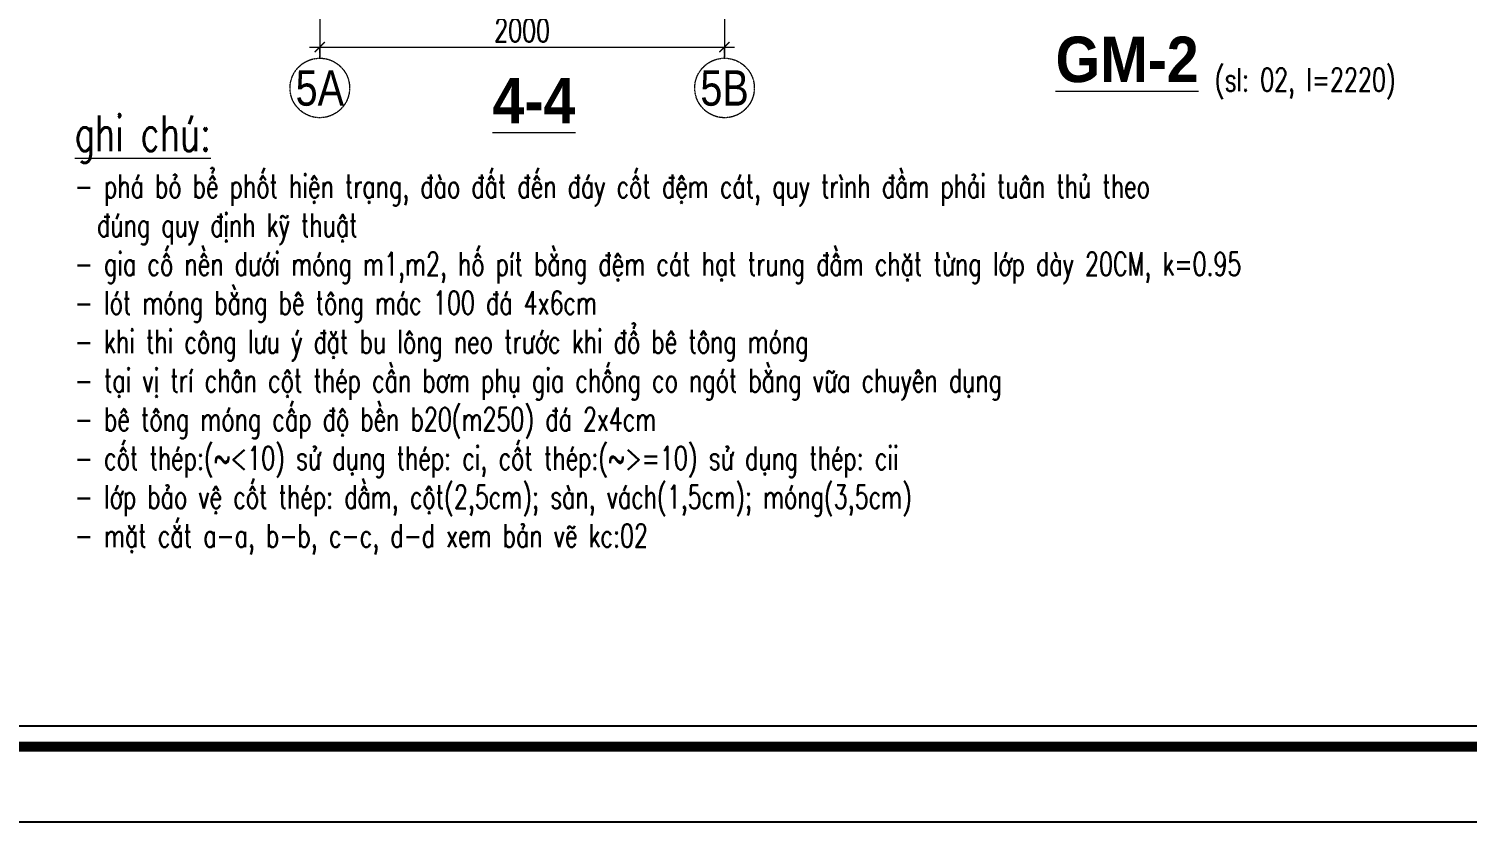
# Model space of a CAD drawing. Header units: millimetres. Extents: x 61738 to 439738, y 60858 to 151243.
# Drawn here: x 73655 to 87871, y 84100 to 91936 of the extents above; entities that cross this region are included whole.
import ezdxf
from ezdxf.enums import TextEntityAlignment as Align

# ---------------------------------------------------------------- set-up
doc = ezdxf.new("R2010")
doc.units = ezdxf.units.MM
doc.linetypes.add('CENTER', pattern=[2, 1.25, -0.25, 0.25, -0.25])
for name, color, linetype, lineweight in [('10-TEXT', 4, 'Continuous', 15), ('6-TRUC', 8, 'CENTER', 9), ('8-DIM', 8, 'Continuous', 15), ('TEXT', 7, 'Continuous', 25)]:
    doc.layers.add(name, color=color, linetype=linetype, lineweight=lineweight)
doc.layers.add('Khungbo', color=32, linetype='Continuous')
doc.layers.add('KICHTHUOC', color=8, linetype='Continuous')
doc.styles.add('A3 - Text 3.5', font='VnArialH.TTF', dxfattribs={"width": 0.8, "height": 350})
doc.styles.add('A3 - Text 4.5', font='VnArialH-Bold.TTF', dxfattribs={"width": 0.9, "height": 450})
doc.styles.add('A3-Text 2.3', font='vnsimli.shx', dxfattribs={"width": 0.7, "height": 230, "bigfont": 'vn.shx'})
doc.styles.add('S1', font='vnsimli.shx', dxfattribs={"width": 0.75})
doc.dimstyles.new('A3-1-100x2', dxfattribs={"dimtxt": 200, "dimasz": 120, "dimexe": 100, "dimexo": 0, "dimgap": 50, "dimtad": 1, "dimdec": 0, "dimlfac": 0.5, "dimdsep": 49, "dimtxsty": 'A3-Text 2.3', "dimblk": 'ARCHTICK', "dimcen": 10, "dimdle": 100, "dimclrd": 8, "dimclre": 8, "dimclrt": 2, "dimadec": 0, "dimazin": 2, "dimtfac": 1, "dimtdec": 0, "dimtix": 1, "dimtmove": 1, "dimatfit": 3, "dimldrblk": 'DOT', "dimfxl": 1, "dimtolj": 1, "dimtzin": 0, "dimlwd": -1, "dimlwe": -1, "dimarcsym": 0})

# ---------------------------------------------------------------- blocks, each defined once
blk = doc.blocks.new('_ArchTick')
at = {"color": 0, "linetype": 'ByBlock', "const_width": 0.15}
blk.add_lwpolyline([(-0.5, -0.5), (0.5, 0.5)], dxfattribs=at)
blk = doc.blocks.new('*D116')
at = {"layer": '8-DIM', "color": 8, "ltscale": 500, "transparency": 16777216}
for p, q in [((76531, 93222), (76531, 91656)), ((80531, 93222), (80531, 91656))]:
    blk.add_line(p, q, dxfattribs=at)
at = {"layer": '8-DIM', "color": 8, "linetype": 'ByBlock', "ltscale": 500, "transparency": 16777216}
blk.add_line((76431, 91756), (80631, 91756), dxfattribs=at)
at = {"layer": 'Defpoints', "color": 0, "ltscale": 500, "transparency": 16777216}
for p in [(76531, 93222), (80531, 93222), (80531, 91756)]:
    blk.add_point(p, dxfattribs=at)
at = {"layer": '8-DIM', "color": 8, "ltscale": 500, "transparency": 16777216, "xscale": 100, "yscale": 100, "zscale": 100, "rotation": 180}
blk.add_blockref('_ArchTick', (76531, 91756), dxfattribs=at)
at = {"layer": '8-DIM', "color": 8, "ltscale": 500, "transparency": 16777216, "xscale": 100, "yscale": 100, "zscale": 100}
blk.add_blockref('_ArchTick', (80531, 91756), dxfattribs=at)
at = {"layer": '8-DIM', "color": 2, "ltscale": 500, "transparency": 16777216, "insert": (78531, 91921), "char_height": 230, "attachment_point": 5, "style": 'A3-Text 2.3'}
blk.add_mtext('\\A1;2000', dxfattribs=at)
blk = doc.blocks.new('Truc X')
at = {"layer": '6-TRUC', "color": 2}
blk.add_line((0, 0), (0, 150), dxfattribs=at)
blk.add_circle((0, -400), 400, dxfattribs=at)
at = {"layer": '6-TRUC', "color": 2, "style": 'A3 - Text 3.5', "width": 0.8}
blk.add_attdef('1', text='', height=500, dxfattribs=at).set_placement((-13, -400), align=Align.MIDDLE_CENTER)
blk = doc.blocks.new('CDS12')
at = {"layer": 'Defpoints'}
blk.add_lwpolyline([(91835, 363353), (49835, 363353), (49835, 393053), (91835, 393053)], close=True, dxfattribs=at)
at = {"layer": 'Khungbo', "color": 1, "const_width": 100}
blk.add_lwpolyline([(91094, 364100), (50996, 364100), (50996, 392312), (91094, 392312)], close=True, dxfattribs=at)
at = {"layer": 'Khungbo', "color": 1}
blk.add_lwpolyline([(90894, 364300), (51196, 364300), (51196, 392112), (90894, 392112)], close=True, dxfattribs=at)

msp = doc.modelspace()

# ---------------------------------------------------------------- block references
at = {"layer": 'KICHTHUOC'}
msp.add_blockref('CDS12', (11903.3, -279252.9), dxfattribs=at)
ref = msp.add_blockref('Truc X', (76531.4, 91646), dxfattribs=dict(at, xscale=0.7349999999496504, yscale=0.7349999999496504, zscale=0.7349999999496504))
ref.add_attrib('1', '5a', dxfattribs={"layer": 'TEXT', "color": 2, "height": 350, "style": 'A3 - Text 3.5', "width": 0.8}).set_placement((76531.4, 91352), align=Align.MIDDLE_CENTER)
ref = msp.add_blockref('Truc X', (80531.4, 91646), dxfattribs=dict(at, xscale=0.7349999999496504, yscale=0.7349999999496504, zscale=0.7349999999496504))
ref.add_attrib('1', '5b', dxfattribs={"layer": 'TEXT', "color": 2, "height": 350, "style": 'A3 - Text 3.5', "width": 0.8}).set_placement((80531.4, 91352), align=Align.MIDDLE_CENTER)

# ---------------------------------------------------------------- texts
at = {"layer": '10-TEXT', "style": 'A3 - Text 4.5', "width": 0.9}
for s, p in [('%%Ugm-2', (84510, 91409.4)), ('%%U4-4', (78648.2, 91001.4))]:
    msp.add_text(s, height=450, dxfattribs=at).set_placement(p, align=Align.CENTER)
at = {"layer": '10-TEXT', "style": 'S1', "width": 0.7}
msp.add_text('(sl: 02, l=2220)', height=230, dxfattribs=at).set_placement((85377, 91318.9))
at = {"layer": '10-TEXT', "ltscale": 400, "insert": (74110, 91079.4), "char_height": 230, "width": 15242.69, "attachment_point": 1, "style": 'A3-Text 2.3'}
msp.add_mtext('{\\H1.522x;\\Lghi chó:\\P}- ph¸ bá bÓ phèt hiÖn tr¹ng, ®µo ®Êt ®Õn ®¸y cèt ®Öm c¸t, quy tr×nh ®Çm ph¶i tu©n thñ theo\\P  ®óng quy ®Þnh kü thuËt\\P- gia cè nÒn d\xadíi mãng m1,m2, hè pÝt b»ng ®Öm c¸t h¹t trung ®Çm chÆt tõng líp dµy 20CM, k=0.95\\P- lãt mãng b»ng bª t«ng m¸c 100 ®¸ 4x6cm\\P- khi thi c«ng l\xadu ý ®Æt bu l«ng neo tr\xadíc khi ®æ bª t«ng mãng\\P- t¹i vÞ trÝ ch©n cét thÐp cÇn b¬m phô gia chèng co ngãt b»ng v÷a chuyªn dông \\P- bª t«ng mãng cÊp ®é bÒn b20(m250) ®¸ 2x4cm\\P- cèt thÐp:(~<10) sö dông thÐp: ci, cèt thÐp:(~>=10) sö dông thÐp: cii\\P- líp b¶o vÖ cèt thÐp: dÇm, cét(2,5cm); sµn, v¸ch(1,5cm); mãng(3,5cm)\\P- mÆt c¾t a-a, b-b, c-c, d-d xem b¶n vÏ kc:02', dxfattribs=at)

# ---------------------------------------------------------------- dimensions: what is measured, and where the dimension line sits
at = {"layer": '8-DIM', "ltscale": 500}
dim = msp.add_linear_dim(base=(80531.4, 91756.2), p1=(76531.4, 93222.5), p2=(80531.4, 93222.5), dimstyle='A3-1-100x2', override={"dimasz": 100, "dimldrblk": 'ArchTick'}, dxfattribs=at)
dim.commit()
dim.dimension.update_dxf_attribs({"geometry": '*D116', "text_midpoint": (78531.4, 91921.2)})

doc.saveas('drawing.dxf')
